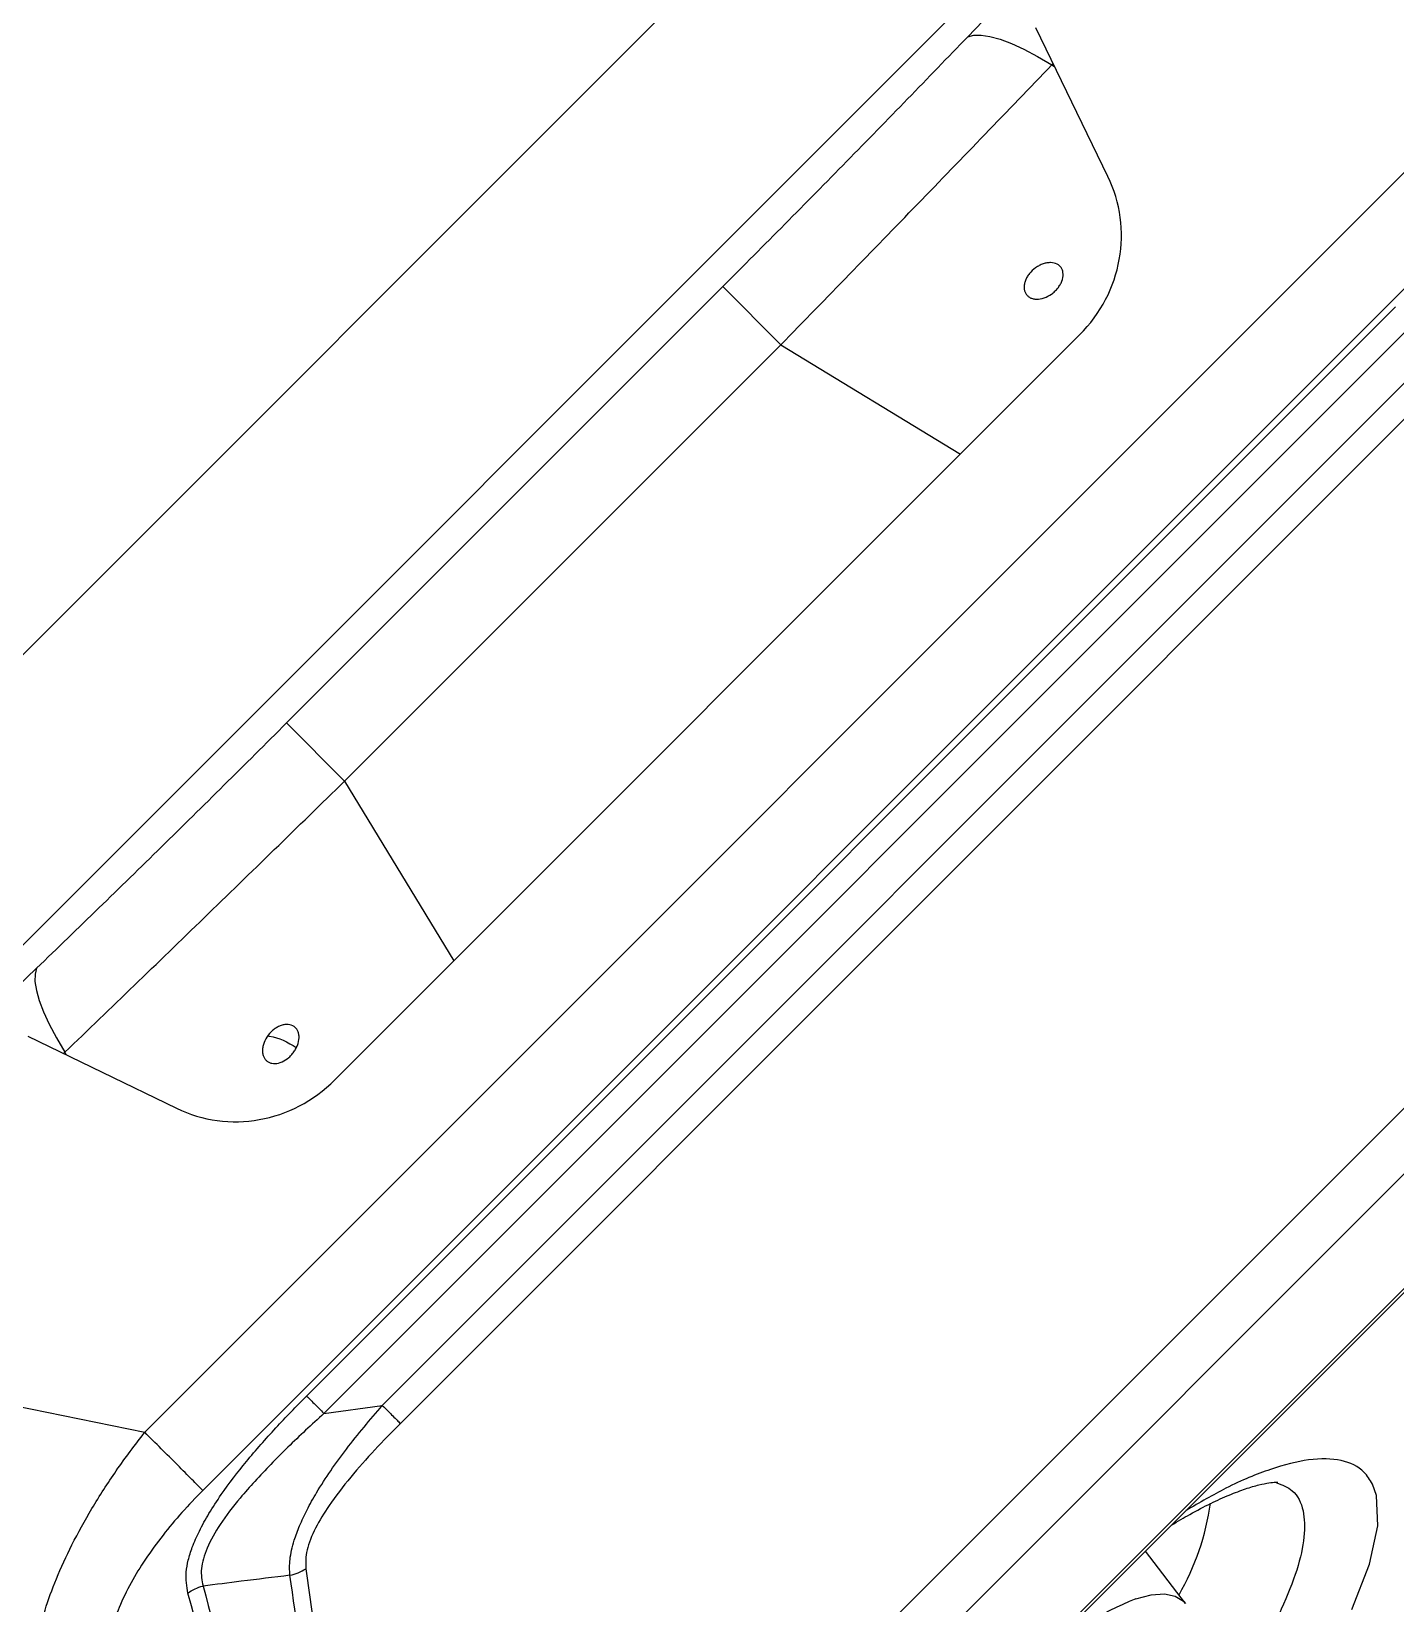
# Model space of a CAD drawing. Extents: x 409 to 498, y 628 to 778.
# Drawn here: x 415.71 to 420.5, y 721.79 to 727.31 of the extents above; entities that cross this region are included whole.
import ezdxf

# ---------------------------------------------------------------- set-up
doc = ezdxf.new("R2010")
doc.units = 0
doc.header["$MEASUREMENT"] = 0
doc.layers.add('1', color=4, linetype='Continuous')
doc.layers.add('GEOMETRY', color=4, linetype='Continuous', lineweight=25)

# ---------------------------------------------------------------- blocks, each defined once
blk = doc.blocks.new('2026_PULSE')
at = {"layer": 'GEOMETRY'}
for p, q in [((5.0128, 78.0754), (11.4048, 84.4674)), ((11.6562, 83.6983), (5.7819, 77.8239)), ((11.221, 83.1649), (10.4212, 82.3331)), ((10.9141, 81.8419), (10.6603, 82.3641)), ((10.7213, 82.2385), (10.7171, 82.2341)), ((10.7171, 82.2341), (10.7262, 82.2285)), ((7.5272, 77.4275), (12.0528, 81.9531)), ((12.257, 81.7488), (7.7315, 77.2233)), ((9.5595, 81.4546), (8.0256, 79.9207)), ((9.5595, 81.4546), (9.7639, 81.2502)), ((8.0963, 77.5549), (11.9255, 81.3841)), ((11.9865, 81.323), (8.1574, 77.4938)), ((10.8146, 81.2851), (8.1953, 78.6658)), ((9.7639, 81.2502), (8.23, 79.7163)), ((9.7639, 81.2502), (10.3955, 80.866)), ((8.3289, 74.7095), (14.7708, 81.1515)), ((8.3484, 74.9603), (14.5201, 81.132)), ((8.3626, 77.5219), (11.9584, 81.1178)), ((12.0219, 81.0544), (8.426, 77.4585)), ((9.023, 75.001), (14.4793, 80.4574)), ((9.0302, 74.9938), (14.4866, 80.4502)), ((8.0256, 79.9207), (8.23, 79.7163)), ((8.23, 79.7163), (8.6142, 79.0847)), ((7.147, 79.0589), (6.3153, 78.2592)), ((7.1163, 78.8201), (7.6385, 78.5662)), ((7.2461, 78.7631), (7.2419, 78.759)), ((7.2461, 78.7631), (7.2514, 78.7544)), ((6.9915, 77.5372), (7.5272, 77.4275)), ((8.1574, 77.4938), (8.3626, 77.522)), ((11.1873, 76.8254), (11.0461, 77.0097))]:
    blk.add_line(p, q, dxfattribs=at)
at = {"layer": 'GEOMETRY', "flags": 128}
for points in [[(10.4212, 82.3331), (10.4423, 82.3387), (10.4683, 82.339), (10.4992, 82.3342), (10.5347, 82.3241), (10.5746, 82.3089), (10.6184, 82.2888), (10.6661, 82.2637), (10.7171, 82.2341)], [(7.147, 79.0589), (7.1415, 79.0379), (7.1411, 79.0118), (7.146, 78.9809), (7.1561, 78.9455), (7.1712, 78.9056), (7.1914, 78.8617), (7.2164, 78.8141), (7.2461, 78.7631)], [(11.7722, 76.8046), (11.8342, 76.9642), (11.8631, 77.0987), (11.8585, 77.2056), (11.8447, 77.2451), (11.8447, 77.2451)], [(11.0124, 76.8416), (11.0666, 76.8556), (11.113, 76.8591), (11.1508, 76.8519), (11.1794, 76.8343), (11.1873, 76.8254)]]:
    blk.add_lwpolyline(points, dxfattribs=at)
at = {"layer": 'GEOMETRY'}
for centre, radius, start, end in [((10.3913, 77.3008), 0.8916, 330.0677, 352.0749), ((11.4532, 75.7207), 1.2044, 111.465, 130.6143)]:
    blk.add_arc(centre, radius, start, end, dxfattribs=at)
for centre, major_axis, ratio, start_param, end_param in [((10.4588, 81.623), (0.4681, 0.1902), 0.965614, 5.124614, 6.347505), ((7.8573, 79.0216), (0.1901, 0.4681), 0.965612, 3.077237, 4.300128)]:
    blk.add_ellipse(centre, major_axis=major_axis, ratio=ratio, start_param=start_param, end_param=end_param, dxfattribs=at)
for points, knots in [([(10.4212, 82.3331), (10.3513, 82.2604), (10.2807, 82.1874), (10.1387, 82.0411), (10.0671, 81.9678), (9.9232, 81.8211), (9.8508, 81.7477), (9.7055, 81.601), (9.6326, 81.5277), (9.5595, 81.4546)], [0, 0, 0, 0, 0.25, 0.25, 0.5, 0.5, 0.75, 0.75, 1, 1, 1, 1]), ([(9.7639, 81.2502), (9.9247, 81.415), (10.0851, 81.58), (10.3238, 81.8263), (10.4031, 81.9083), (10.5608, 82.0717), (10.6392, 82.1531), (10.7171, 82.2341)], [0, 0, 0, 0, 0.5, 0.5, 0.75, 0.75, 1, 1, 1, 1]), ([(10.7519, 81.4736), (10.7502, 81.4693), (10.7482, 81.4652), (10.7434, 81.457), (10.7406, 81.453), (10.7344, 81.4453), (10.7311, 81.4416), (10.7238, 81.4347), (10.7198, 81.4315), (10.7075, 81.4227), (10.6986, 81.418), (10.6807, 81.4119), (10.6717, 81.4103), (10.6592, 81.4105), (10.6551, 81.411), (10.6475, 81.4127), (10.644, 81.414), (10.6374, 81.4174), (10.6345, 81.4195), (10.6293, 81.4242), (10.6271, 81.427), (10.6234, 81.4331), (10.622, 81.4364), (10.62, 81.4435), (10.6194, 81.4473), (10.6192, 81.4551), (10.6195, 81.4592), (10.621, 81.4674), (10.6222, 81.4717), (10.6254, 81.4801), (10.6274, 81.4843), (10.6322, 81.4925), (10.635, 81.4965), (10.6442, 81.508), (10.6517, 81.5151), (10.664, 81.5238), (10.6683, 81.5265), (10.6771, 81.531), (10.6815, 81.5329), (10.6905, 81.536), (10.6951, 81.5371), (10.7039, 81.5386), (10.7083, 81.5389), (10.721, 81.5387), (10.7287, 81.5369), (10.7385, 81.5318), (10.7414, 81.5298), (10.7466, 81.525), (10.7488, 81.5223), (10.7525, 81.5162), (10.7539, 81.513), (10.7559, 81.5059), (10.7564, 81.5021), (10.7567, 81.4905), (10.7552, 81.482), (10.7519, 81.4736)], [0, 0, 0, 0, 0.03125, 0.03125, 0.0625, 0.0625, 0.09375, 0.09375, 0.125, 0.125, 0.1875, 0.1875, 0.25, 0.25, 0.28125, 0.28125, 0.3125, 0.3125, 0.34375, 0.34375, 0.375, 0.375, 0.40625, 0.40625, 0.4375, 0.4375, 0.46875, 0.46875, 0.5, 0.5, 0.53125, 0.53125, 0.5625, 0.5625, 0.625, 0.625, 0.65625, 0.65625, 0.6875, 0.6875, 0.71875, 0.71875, 0.75, 0.75, 0.8125, 0.8125, 0.84375, 0.84375, 0.875, 0.875, 0.90625, 0.90625, 0.9375, 0.9375, 1, 1, 1, 1]), ([(8.0256, 79.9207), (7.9524, 79.8476), (7.8792, 79.7747), (7.7325, 79.6294), (7.6591, 79.557), (7.5124, 79.4131), (7.439, 79.3415), (7.2927, 79.1994), (7.2198, 79.1289), (7.147, 79.0589)], [0, 0, 0, 0, 0.25, 0.25, 0.5, 0.5, 0.75, 0.75, 1, 1, 1, 1]), ([(7.2461, 78.7631), (7.408, 78.9188), (7.5717, 79.0768), (7.818, 79.3154), (7.9004, 79.3954), (8.0651, 79.5556), (8.1476, 79.6359), (8.23, 79.7163)], [0, 0, 0, 0, 0.5, 0.5, 0.75, 0.75, 1, 1, 1, 1]), ([(8.0664, 78.7942), (8.0651, 78.7897), (8.0633, 78.7852), (8.0592, 78.7764), (8.0567, 78.7721), (8.0512, 78.7637), (8.0482, 78.7597), (8.0415, 78.7521), (8.0379, 78.7485), (8.0267, 78.7387), (8.0184, 78.7334), (8.0017, 78.7261), (7.9932, 78.724), (7.9813, 78.7235), (7.9774, 78.7238), (7.9701, 78.7253), (7.9667, 78.7265), (7.9604, 78.7296), (7.9574, 78.7317), (7.9523, 78.7364), (7.95, 78.7392), (7.9462, 78.7454), (7.9447, 78.7488), (7.9425, 78.7561), (7.9418, 78.76), (7.9412, 78.7683), (7.9413, 78.7725), (7.9423, 78.7813), (7.9432, 78.7858), (7.9472, 78.7993), (7.9514, 78.8084), (7.9623, 78.8251), (7.9691, 78.8329), (7.9803, 78.8427), (7.9843, 78.8457), (7.9924, 78.8509), (7.9965, 78.8531), (8.0049, 78.8568), (8.0092, 78.8582), (8.0175, 78.8602), (8.0216, 78.8608), (8.0337, 78.8611), (8.0411, 78.8596), (8.0507, 78.8548), (8.0536, 78.8528), (8.0588, 78.848), (8.0611, 78.8452), (8.0648, 78.8391), (8.0664, 78.8357), (8.0686, 78.8284), (8.0693, 78.8244), (8.0702, 78.8122), (8.0691, 78.8033), (8.0664, 78.7942)], [0, 0, 0, 0, 0.03125, 0.03125, 0.0625, 0.0625, 0.09375, 0.09375, 0.125, 0.125, 0.1875, 0.1875, 0.25, 0.25, 0.28125, 0.28125, 0.3125, 0.3125, 0.34375, 0.34375, 0.375, 0.375, 0.40625, 0.40625, 0.4375, 0.4375, 0.46875, 0.46875, 0.5, 0.5, 0.5625, 0.5625, 0.625, 0.625, 0.65625, 0.65625, 0.6875, 0.6875, 0.71875, 0.71875, 0.75, 0.75, 0.8125, 0.8125, 0.84375, 0.84375, 0.875, 0.875, 0.90625, 0.90625, 0.9375, 0.9375, 1, 1, 1, 1]), ([(7.9602, 78.8205), (7.9623, 78.8203), (7.9962, 78.817), (8.0291, 78.7981), (8.0602, 78.7802)], [0, 0, 0, 0, 0.0596919, 1, 1, 1, 1]), ([(27.6519, 77.9758), (27.386, 77.9908), (27.1196, 77.9978), (26.7194, 77.9964), (26.5858, 77.9939), (26.3853, 77.9873), (26.3184, 77.9846), (26.1846, 77.9781), (26.1177, 77.9744), (25.5166, 77.9366), (24.9888, 77.872), (24.2053, 77.7311), (23.9456, 77.6767), (23.6225, 77.5996), (23.558, 77.5837), (23.4291, 77.5511), (23.3646, 77.5344), (23.1713, 77.4828), (23.0424, 77.4464), (22.6563, 77.3315), (22.3992, 77.247), (22.0783, 77.1317), (22.0141, 77.1082), (21.8858, 77.0601), (21.8216, 77.0355), (21.6297, 76.9606), (21.5026, 76.9089), (21.1236, 76.749), (20.8741, 76.6357), (20.3813, 76.3961), (20.1379, 76.2699), (19.7775, 76.0708), (19.6581, 76.0028), (19.4209, 75.8637), (19.303, 75.7925), (19.0693, 75.6466), (18.9532, 75.5721), (18.7227, 75.4202), (18.6083, 75.3427), (18.2674, 75.1056), (18.0434, 74.9414), (17.7675, 74.7286), (17.7125, 74.6856), (17.6033, 74.5991), (17.5489, 74.5556), (17.3869, 74.4242), (17.2802, 74.3354), (16.7526, 73.8858), (16.3503, 73.5079), (15.5845, 72.7166), (15.221, 72.3032), (14.705, 71.6561), (14.538, 71.4359), (14.295, 71.0986), (14.2153, 70.9849), (14.0976, 70.8128), (14.0587, 70.7551), (13.9816, 70.6391), (13.9434, 70.5808), (13.83, 70.4055), (13.756, 70.288), (13.6116, 70.0514), (13.5412, 69.9323), (13.3353, 69.5736), (13.2049, 69.3321), (12.9577, 68.8446), (12.841, 68.5985), (12.621, 68.1017), (12.5178, 67.851), (12.3252, 67.345), (12.2359, 67.0896), (12.1125, 66.7028), (12.0732, 66.5732), (12.017, 66.378), (11.9987, 66.313), (11.9633, 66.1829), (11.9461, 66.1179), (11.9127, 65.988), (11.8964, 65.923), (11.8647, 65.7931), (11.8493, 65.7281), (11.8047, 65.5328), (11.7768, 65.4024), (11.6988, 65.0107), (11.6543, 64.7487), (11.5434, 63.96), (11.4996, 63.4305), (11.484, 62.7631), (11.4829, 62.6294), (11.4846, 62.3614), (11.4875, 62.2271), (11.5023, 61.8248), (11.5202, 61.5569), (11.5465, 61.2892)], [0, 0, 0, 0, 0.03125, 0.03125, 0.046875, 0.046875, 0.054687, 0.054687, 0.0625, 0.0625, 0.125, 0.125, 0.15625, 0.15625, 0.164062, 0.164062, 0.171875, 0.171875, 0.1875, 0.1875, 0.21875, 0.21875, 0.226562, 0.226562, 0.234375, 0.234375, 0.25, 0.25, 0.28125, 0.28125, 0.3125, 0.3125, 0.328125, 0.328125, 0.34375, 0.34375, 0.359375, 0.359375, 0.375, 0.375, 0.40625, 0.40625, 0.414062, 0.414062, 0.421875, 0.421875, 0.4375, 0.4375, 0.5, 0.5, 0.5625, 0.5625, 0.59375, 0.59375, 0.609375, 0.609375, 0.617187, 0.617187, 0.625, 0.625, 0.640625, 0.640625, 0.65625, 0.65625, 0.6875, 0.6875, 0.71875, 0.71875, 0.75, 0.75, 0.78125, 0.78125, 0.796875, 0.796875, 0.804688, 0.804688, 0.8125, 0.8125, 0.820313, 0.820313, 0.828125, 0.828125, 0.84375, 0.84375, 0.875, 0.875, 0.9375, 0.9375, 0.953125, 0.953125, 0.96875, 0.96875, 1, 1, 1, 1]), ([(7.6786, 76.8624), (7.6748, 76.8859), (7.669, 76.921), (7.6795, 76.978), (7.6945, 77.0262), (7.7186, 77.0814), (7.753, 77.1437), (7.8069, 77.2261), (7.8849, 77.3275), (7.9866, 77.4432), (8.0599, 77.5178), (8.0963, 77.5549)], [0, 0, 0, 0, 0.1252424, 0.1869617, 0.2505847, 0.3283945, 0.4114102, 0.5010359, 0.662351, 0.8319966, 1, 1, 1, 1]), ([(8.1574, 77.4938), (8.1358, 77.4741), (8.0929, 77.435), (8.0304, 77.3753), (7.9706, 77.3155), (7.9144, 77.2559), (7.8528, 77.1863), (7.7922, 77.1079), (7.7444, 77.0226), (7.721, 76.9456), (7.7284, 76.9064), (7.7321, 76.8869)], [0, 0, 0, 0, 0.1035977, 0.2062818, 0.3070607, 0.4050613, 0.4995741, 0.6433549, 0.7697547, 0.8853187, 1, 1, 1, 1]), ([(8.0375, 76.9249), (8.0367, 76.9429), (8.0351, 76.9795), (8.0494, 77.0404), (8.0713, 77.0996), (8.0978, 77.1558), (8.1483, 77.2469), (8.2356, 77.3725), (8.3196, 77.4714), (8.3625, 77.5219)], [0, 0, 0, 0, 0.114828, 0.233664, 0.317348, 0.406089, 0.500977, 0.744712, 1, 1, 1, 1]), ([(7.1519, 76.5457), (7.1488, 76.5689), (7.1424, 76.6164), (7.1513, 76.7034), (7.1749, 76.8027), (7.2149, 76.9136), (7.2704, 77.0339), (7.3414, 77.1619), (7.4266, 77.2957), (7.4931, 77.3828), (7.5272, 77.4274)], [0, 0, 0, 0, 0.106091, 0.216747, 0.332036, 0.452511, 0.57882, 0.711898, 0.852403, 1, 1, 1, 1]), ([(8.426, 77.4585), (8.3958, 77.4277), (8.3354, 77.3663), (8.2502, 77.27), (8.1782, 77.1773), (8.1251, 77.0901), (8.0925, 77.011), (8.093, 76.969), (8.0933, 76.948)], [0, 0, 0, 0, 0.187072, 0.373689, 0.559995, 0.705553, 0.85283, 1, 1, 1, 1]), ([(11.8447, 77.2451), (11.8355, 77.2601), (11.8108, 77.3003), (11.7393, 77.3342), (11.6277, 77.3371), (11.4889, 77.3016), (11.3434, 77.2423), (11.2366, 77.1802), (11.1892, 77.1527)], [0, 0, 0, 0, 0.114361, 0.306657, 0.498952, 0.67797, 0.856989, 1, 1, 1, 1]), ([(7.7315, 77.2233), (7.7066, 77.1976), (7.6574, 77.1468), (7.5898, 77.0655), (7.5291, 76.9826), (7.4767, 76.8971), (7.4355, 76.8127), (7.4084, 76.7306), (7.3968, 76.6542), (7.4045, 76.612), (7.4084, 76.5909)], [0, 0, 0, 0, 0.126547, 0.249919, 0.377175, 0.499718, 0.627528, 0.749863, 0.875036, 1, 1, 1, 1]), ([(11.5064, 77.2502), (11.5267, 77.2424), (11.5728, 77.2247), (11.6043, 77.1583), (11.6083, 77.0633), (11.5826, 76.9465), (11.528, 76.8084), (11.4469, 76.6529), (11.3413, 76.484), (11.2153, 76.307), (11.072, 76.1266), (10.9167, 75.9484), (10.753, 75.7773), (10.5862, 75.6184), (10.4202, 75.4762), (10.2592, 75.3544), (10.1073, 75.2573), (9.9679, 75.1865), (9.8454, 75.1459), (9.742, 75.1348), (9.6641, 75.1574), (9.617, 75.1939), (9.6068, 75.2323), (9.6039, 75.2429)], [0, 0, 0, 0, 0.0424423, 0.0966972, 0.1459699, 0.1952438, 0.244791, 0.2943399, 0.3439903, 0.393642, 0.4431323, 0.4926226, 0.5417312, 0.5908384, 0.6395475, 0.6882542, 0.7368188, 0.7853815, 0.8341648, 0.8829482, 0.9321314, 0.9813166, 1, 1, 1, 1]), ([(11.1378, 77.1013), (11.1594, 77.1142), (11.2077, 77.143), (11.2758, 77.1781), (11.3418, 77.2081), (11.3989, 77.2297), (11.446, 77.2435), (11.482, 77.2504), (11.5041, 77.2524), (11.5135, 77.2512), (11.5116, 77.2517), (11.5113, 77.2517)], [0, 0, 0, 0, 0.107339, 0.240069, 0.37004, 0.498047, 0.62331, 0.74499, 0.862584, 0.976463, 1, 1, 1, 1]), ([(8.0375, 76.9249), (7.9806, 76.9178), (7.8788, 76.9051), (7.7769, 76.8925), (7.7321, 76.8869)], [0, 0, 0, 0, 0.559389, 1, 1, 1, 1]), ([(8.0375, 76.9249), (8.0476, 76.9274), (8.0677, 76.9323), (8.0848, 76.9428), (8.0933, 76.948)], [0, 0, 0, 0, 0.5, 1, 1, 1, 1]), ([(8.3386, 75.0225), (8.2856, 75.3373), (8.1796, 75.9667), (8.0849, 76.6056), (8.0375, 76.9249)], [0, 0, 0, 0, 0.5001045, 1, 1, 1, 1]), ([(8.0933, 76.948), (8.1433, 76.5915), (8.2326, 75.9549), (8.3074, 75.3083), (8.3404, 75.0238)], [0, 0, 0, 0, 0.560011, 1, 1, 1, 1]), ([(7.6786, 76.8624), (7.6868, 76.8678), (7.7032, 76.8785), (7.7225, 76.8841), (7.7321, 76.8869)], [0, 0, 0, 0, 0.5, 1, 1, 1, 1]), ([(7.7321, 76.8869), (7.8314, 76.5243), (7.9744, 76.0021), (8.1195, 75.4467), (8.1765, 75.2225), (8.2, 75.1268), (8.213, 75.024), (8.2362, 74.9656), (8.2478, 74.9367)], [0, 0, 0, 0, 0.559957, 0.806347, 0.854751, 0.903289, 0.952043, 1, 1, 1, 1]), ([(8.2461, 74.9352), (8.244, 74.9397), (8.2238, 74.983), (8.1756, 75.1559), (7.9793, 75.7866), (7.8116, 76.3866), (7.6786, 76.8624)], [0, 0, 0, 0, 0.007721, 0.074655, 0.266185, 1, 1, 1, 1])]:
    blk.add_open_spline(points, degree=3, knots=knots, dxfattribs=at)
for points in [[(8.0963, 77.5549), (8.1, 77.5513), (8.1073, 77.5439), (8.1221, 77.5291), (8.1389, 77.5123), (8.1512, 77.5), (8.1574, 77.4938)], [(8.3626, 77.522), (8.3691, 77.5154), (8.3822, 77.5024), (8.3998, 77.4847), (8.4152, 77.4694), (8.4224, 77.4621), (8.426, 77.4585)], [(7.7315, 77.2233), (7.7195, 77.2352), (7.6956, 77.2591), (7.6431, 77.3116), (7.5847, 77.3699), (7.5464, 77.4082), (7.5272, 77.4274)]]:
    blk.add_open_spline(points, degree=3, dxfattribs=at)

msp = doc.modelspace()

# ---------------------------------------------------------------- block references
at = {"layer": '1'}
msp.add_blockref('2026_PULSE', (408.577, 644.9604), dxfattribs=at)

doc.saveas('drawing.dxf')
